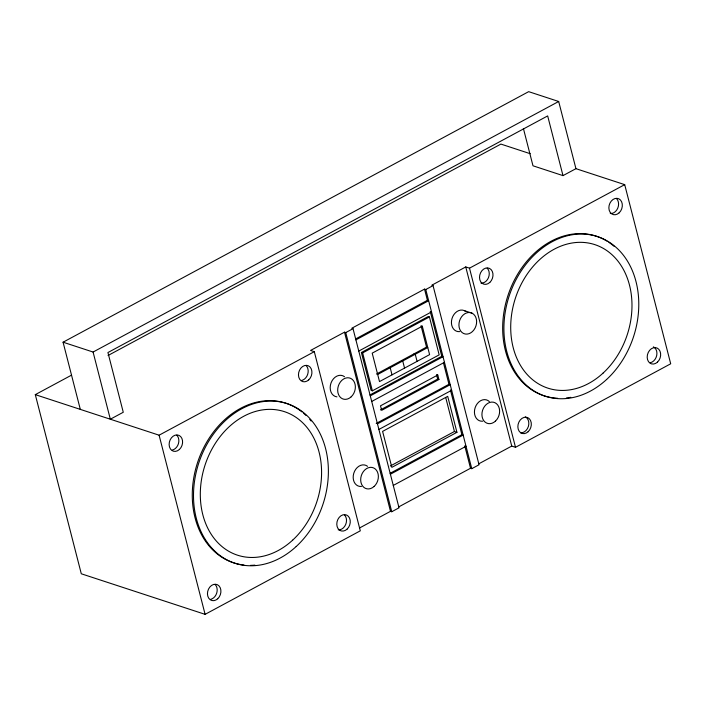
<?xml version="1.0" encoding="UTF-8"?>
<svg xmlns="http://www.w3.org/2000/svg" width="706" height="706" viewBox="0 0 706 706"><rect width="100%" height="100%" fill="white"/><g stroke="black" fill="none" stroke-linecap="round" stroke-linejoin="round"><path stroke-width="1.06" d="M80.316 409.383L63.072 342.207L528.67 91.656L558.684 101.487L575.937 168.672L624.704 184.645L670.7 363.793L515.504 447.313L511.744 446.077L478.765 463.824M63.072 342.207L93.086 352.038L558.684 101.487M359.46 528.026L390.497 511.329L391.751 511.735L399.022 507.826L353.026 328.678L345.755 332.588L344.502 332.182L310.552 350.45L314.302 351.676L360.298 530.824L205.102 614.344L81.296 573.784L35.3 394.636L71.191 375.327M108.053 355.489L500.898 144.086L530.215 153.696M523.402 128.474L532.986 165.795L563 175.626L575.937 168.672M398.74 506.89L470.523 468.263L471.776 468.678L479.047 464.76L433.052 285.612L425.78 289.531L424.527 289.116L351.773 328.264L353.026 328.678M624.704 184.645L469.499 268.165L465.748 266.939L431.798 285.206L433.052 285.612M35.3 394.636L159.097 435.196L314.302 351.676M355.621 338.942L427.404 300.315L428.648 300.73L355.903 339.877M358.772 351.067L431.525 311.92M361.384 352.497L428.18 316.553L429.433 316.968L439.167 354.871L372.371 390.815L371.118 390.409L361.384 352.497L362.637 352.903L429.433 316.968M422.294 326.198L372.203 353.15L379.501 381.584L429.601 354.624L422.294 326.198L421.05 325.784L426.521 347.114L427.774 347.52L377.675 374.471M376.43 374.065L426.521 347.114M369.997 394.928L441.771 356.301L443.024 356.706L370.271 395.854M371.709 401.458L444.462 362.31M437.764 375.01L380.508 405.818L381.664 410.327L438.92 379.519L437.764 375.01L436.511 374.595M380.41 409.921L437.667 379.104L438.92 379.519M376.21 423.441L448.963 384.293L450.216 384.699L377.463 423.847M378.901 429.442L451.646 390.294M390.294 466.022L454.443 431.498L456.941 432.319L447.71 396.357L382.599 431.392L391.839 467.354L456.941 432.319M390.118 473.302L461.9 434.675L463.145 435.081L390.4 474.229M393.277 485.428L466.022 446.28L464.769 445.874L470.523 468.263M464.495 310.702L472.005 313.155A11.022 8.587 -71.9 0 1 472.402 331.599A11.022 8.587 -71.9 0 1 458.926 325.192A11.022 8.587 -71.9 0 1 472.005 313.155M413.998 353.847L415.252 354.262L417.07 361.366M401.476 360.589L402.729 360.995L404.547 368.108M388.953 367.323L390.197 367.738L392.024 374.842M563 175.626L547.671 115.916L107.93 352.541L123.268 412.26L110.33 419.214L93.086 352.038M469.499 268.165L515.504 447.313M465.748 266.939L511.744 446.077M425.78 289.531L471.776 468.678M424.527 289.116L427.404 300.315M430.272 311.514L441.771 356.301M443.483 362.963L448.963 384.293M450.402 389.888L461.9 434.675M445.751 397.654L454.443 431.498M436.74 375.504L437.667 379.104M362.637 352.903L372.371 390.815M345.755 332.588L391.751 511.735M344.502 332.182L390.497 511.329M159.097 435.196L205.102 614.344M243.967 565.056A83.97 65.429 -71.9 0 1 199.163 458.017A83.97 65.429 -71.9 0 1 301.983 411.925M303.677 413.328A83.97 65.429 -71.9 0 1 306.122 415.552M309.731 419.373A83.97 65.429 -71.9 0 1 311.108 421.023M254.866 565.127A83.97 65.429 -71.9 0 1 250.453 565.365M525.317 416.867A8.401 6.539 -71.9 0 1 528.397 426.389A8.401 6.539 -71.9 0 1 520.525 432.804M653.403 346.858A8.401 6.539 -71.9 0 1 656.739 355.312A8.401 6.539 -71.9 0 1 650.358 362.707M306.095 365.593A8.401 6.539 -71.9 0 1 307.745 374.127A8.401 6.539 -71.9 0 1 301.63 380.455M344.422 514.886A8.401 6.539 -71.9 0 1 345.711 524.443A8.401 6.539 -71.9 0 1 338.209 529.835M176.756 435.187A8.401 6.539 -71.9 0 1 178.415 443.721A8.401 6.539 -71.9 0 1 172.29 450.049M215.092 584.48A8.401 6.539 -71.9 0 1 216.742 593.005A8.401 6.539 -71.9 0 1 210.626 599.332M487.158 268.156A8.401 6.539 -71.9 0 1 488.446 277.723A8.401 6.539 -71.9 0 1 480.945 283.106M482.736 421.2A11.022 8.587 -71.9 0 1 475.156 407.636A11.022 8.587 -71.9 0 1 489.364 401.573M459.738 331.626A11.022 8.587 -71.9 0 1 452.008 318.512A11.022 8.587 -71.9 0 1 465.783 311.496M557.581 398.272A83.97 65.429 -71.9 0 1 507.535 296.829A83.97 65.429 -71.9 0 1 607.001 241.143M608.837 242.317A83.97 65.429 -71.9 0 1 614.079 246.297M570.783 397.31A83.97 65.429 -71.9 0 1 566.38 397.981M616.497 198.562A8.401 6.539 -71.9 0 1 617.776 208.129A8.401 6.539 -71.9 0 1 610.275 213.512M336.956 396.869A11.022 8.587 -71.9 0 1 331.07 382.846A11.022 8.587 -71.9 0 1 344.537 376.739M361.49 486.443A11.022 8.587 -71.9 0 1 353.759 473.338A11.022 8.587 -71.9 0 1 367.535 466.313M347.061 529.165A8.401 6.539 -71.9 0 0 346.752 515.115A8.401 6.539 -71.9 0 0 336.788 524.284A8.401 6.539 -71.9 0 0 347.061 529.165M308.725 379.881A8.401 6.539 -71.9 0 0 308.416 365.832A8.401 6.539 -71.9 0 0 298.462 375.001A8.401 6.539 -71.9 0 0 308.725 379.881M179.395 449.475A8.401 6.539 -71.9 0 0 179.086 435.425A8.401 6.539 -71.9 0 0 169.122 444.595A8.401 6.539 -71.9 0 0 179.395 449.475M217.722 598.759A8.401 6.539 -71.9 0 0 217.413 584.718A8.401 6.539 -71.9 0 0 207.458 593.878A8.401 6.539 -71.9 0 0 217.722 598.759M292.646 540.152A75.498 58.827 -71.9 0 0 289.884 413.84A75.498 58.827 -71.9 0 0 200.327 496.274A75.498 58.827 -71.9 0 0 292.646 540.152M603.048 373.121A75.498 58.827 -71.9 0 0 600.285 246.809A75.498 58.827 -71.9 0 0 510.729 329.243A75.498 58.827 -71.9 0 0 603.048 373.121M296.202 546.515A83.97 65.429 -71.9 0 0 293.122 406.029A83.97 65.429 -71.9 0 0 193.523 497.712A83.97 65.429 -71.9 0 0 296.202 546.515M528.123 431.728A8.401 6.539 -71.9 0 0 527.814 417.678A8.401 6.539 -71.9 0 0 517.86 426.848A8.401 6.539 -71.9 0 0 528.123 431.728M657.462 362.134A8.401 6.539 -71.9 0 0 657.154 348.084A8.401 6.539 -71.9 0 0 647.19 357.254A8.401 6.539 -71.9 0 0 657.462 362.134M619.127 212.85A8.401 6.539 -71.9 0 0 618.818 198.801A8.401 6.539 -71.9 0 0 608.863 207.97A8.401 6.539 -71.9 0 0 619.127 212.85M489.796 282.444A8.401 6.539 -71.9 0 0 489.487 268.395A8.401 6.539 -71.9 0 0 479.524 277.564A8.401 6.539 -71.9 0 0 489.796 282.444M606.604 379.484A83.97 65.429 -71.9 0 0 603.524 238.999A83.97 65.429 -71.9 0 0 503.925 330.682A83.97 65.429 -71.9 0 0 606.604 379.484M351.156 396.843A11.022 8.587 -71.9 0 0 350.75 378.407A11.022 8.587 -71.9 0 0 337.68 390.436A11.022 8.587 -71.9 0 0 351.156 396.843M374.154 486.416A11.022 8.587 -71.9 0 0 373.748 467.981A11.022 8.587 -71.9 0 0 360.678 480.009A11.022 8.587 -71.9 0 0 374.154 486.416M495.4 421.164A11.022 8.587 -71.9 0 0 495.003 402.729A11.022 8.587 -71.9 0 0 481.924 414.766A11.022 8.587 -71.9 0 0 495.4 421.164"/></g></svg>
